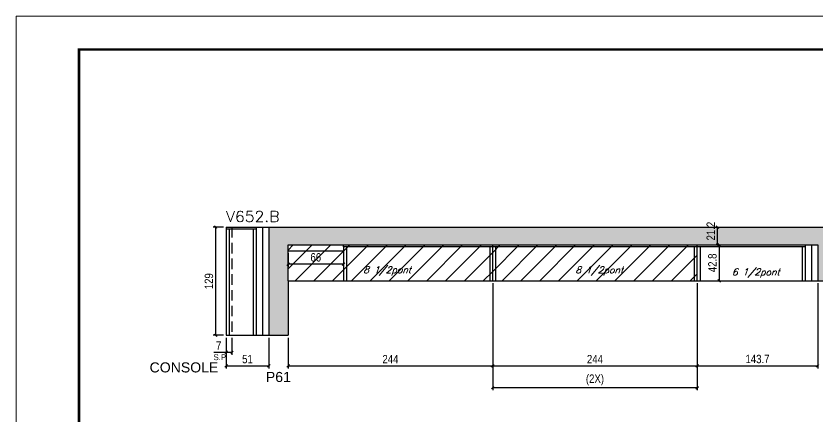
# Model space of a CAD drawing. Extents: x -20960 to -5926, y -2106 to 21915.
# Drawn here: x -9037 to -8080, y 7654 to 8132 of the extents above; entities that cross this region are included whole.
import ezdxf

# ---------------------------------------------------------------- set-up
doc = ezdxf.new("R2010")
doc.units = 0
doc.linetypes.add('DASHED', pattern=[0.75, 0.5, -0.25])
doc.linetypes.add('HIDDEN', pattern=[0.375, 0.25, -0.125])
for name, color, linetype in [('5', 5, 'Continuous'), ('COTA', 241, 'Continuous'), ('Painéis', 200, 'Continuous'), ('SARR_2.2x7', 40, 'Continuous'), ('SARR_3.5x7', 81, 'Continuous'), ('texto', 7, 'Continuous')]:
    doc.layers.add(name, color=color, linetype=linetype)
for name, color, linetype, lineweight in [('Folhas', 255, 'Continuous', 9), ('Hachura', 251, 'Continuous', 9), ('SARRAFO DE PRESSAO', 251, 'DASHED', 9), ('Texto Seção', 7, 'Continuous', 15)]:
    doc.layers.add(name, color=color, linetype=linetype, lineweight=lineweight)
doc.styles.add('COTA TECNICA', font='techl___.ttf', dxfattribs={"height": 10})
doc.styles.add('REGUA-120', font='ROMANS.shx', dxfattribs={"height": 15})
doc.styles.add('Romans', font='romans.shx')
doc.styles.add('ROMAS860', font='ROMAS860.SHX')
doc.styles.get("Standard").update_dxf_attribs({"font": 'arial.ttf'})
doc.dimstyles.new('PAINEL', dxfattribs={"dimtxt": 10, "dimasz": 3, "dimexe": 3, "dimexo": 3, "dimgap": 3, "dimtad": 1, "dimdec": 1, "dimzin": 12, "dimdsep": 46, "dimtxsty": 'COTA TECNICA', "dimblk1": 'OBLIQUE', "dimblk2": 'OBLIQUE', "dimsah": 1, "dimcen": 0.9, "dimclrd": 4, "dimclre": 4, "dimclrt": 240, "dimadec": 1, "dimazin": 3, "dimtfac": 1, "dimtdec": 1, "dimtmove": 0, "dimatfit": 3, "dimfxl": 1, "dimtolj": 1, "dimtzin": 12, "dimarcsym": 0})
pattern_1 = [(45, (-151002.773, -24204.592), (-11.2253202, 11.2253202), [])]

# ---------------------------------------------------------------- blocks, each defined once
blk = doc.blocks.new('9999999999')
at = {"layer": 'Folhas'}
blk.add_lwpolyline([(98138.98, 34190.21), (99623.98, 34190.21), (99623.98, 35240.21), (98138.98, 35240.21)], close=True, dxfattribs=at)
at = {"layer": 'Folhas', "color": 30, "const_width": 3}
blk.add_lwpolyline([(98213.98, 34230.21), (99583.98, 34230.21), (99583.98, 35200.21), (98213.98, 35200.21)], close=True, dxfattribs=at)
blk = doc.blocks.new('_Oblique')
at = {"color": 0, "linetype": 'ByBlock', "lineweight": -2}
blk.add_line((-0.5, -0.5), (0.5, 0.5), dxfattribs=at)
blk = doc.blocks.new('*D1858')
at = {"layer": 'COTA', "color": 4, "lineweight": -2, "ltscale": 25, "transparency": 16777216}
for p, q in [((-8786.44, 7748.42), (-8786.44, 7727.96)), ((-8779.44, 7748.42), (-8779.44, 7727.96)), ((-8786.44, 7730.96), (-8801.17, 7730.96)), ((-8779.44, 7730.96), (-8786.44, 7730.96))]:
    blk.add_line(p, q, dxfattribs=at)
at = {"layer": 'Defpoints', "color": 0, "ltscale": 25, "transparency": 16777216}
for p in [(-8786.44, 7751.42), (-8779.44, 7751.42), (-8786.44, 7730.96)]:
    blk.add_point(p, dxfattribs=at)
at = {"layer": 'COTA', "color": 4, "lineweight": -2, "ltscale": 25, "transparency": 16777216, "xscale": 3, "yscale": 3, "zscale": 3, "rotation": 180}
blk.add_blockref('_Oblique', (-8786.44, 7730.96), dxfattribs=at)
at = {"layer": 'COTA', "color": 4, "lineweight": -2, "ltscale": 25, "transparency": 16777216, "xscale": 3, "yscale": 3, "zscale": 3}
blk.add_blockref('_Oblique', (-8779.44, 7730.96), dxfattribs=at)
at = {"layer": 'COTA', "color": 240, "ltscale": 25, "transparency": 16777216, "insert": (-8795.3, 7739.03), "char_height": 10, "attachment_point": 5, "style": 'COTA TECNICA'}
blk.add_mtext('\\A1;7', dxfattribs=at)
blk = doc.blocks.new('*D1859')
at = {"layer": 'COTA', "color": 4, "lineweight": -2, "ltscale": 25, "transparency": 16777216}
for p, q in [((-8468.44, 7813.42), (-8468.44, 7711.82)), ((-8224.44, 7813.42), (-8224.44, 7711.82)), ((-8468.44, 7714.82), (-8224.44, 7714.82))]:
    blk.add_line(p, q, dxfattribs=at)
at = {"layer": 'Defpoints', "color": 0, "ltscale": 25, "transparency": 16777216}
for p in [(-8468.44, 7816.42), (-8224.44, 7816.42), (-8224.44, 7714.82)]:
    blk.add_point(p, dxfattribs=at)
at = {"layer": 'COTA', "color": 4, "lineweight": -2, "ltscale": 25, "transparency": 16777216, "xscale": 3, "yscale": 3, "zscale": 3, "rotation": 180}
blk.add_blockref('_Oblique', (-8468.44, 7714.82), dxfattribs=at)
at = {"layer": 'COTA', "color": 4, "lineweight": -2, "ltscale": 25, "transparency": 16777216, "xscale": 3, "yscale": 3, "zscale": 3}
blk.add_blockref('_Oblique', (-8224.44, 7714.82), dxfattribs=at)
at = {"layer": 'COTA', "color": 240, "ltscale": 25, "transparency": 16777216, "insert": (-8346.44, 7722.89), "char_height": 10, "attachment_point": 5, "style": 'COTA TECNICA'}
blk.add_mtext('\\A1;244', dxfattribs=at)
blk = doc.blocks.new('*D1860')
at = {"layer": 'COTA', "color": 4, "lineweight": -2, "ltscale": 25, "transparency": 16777216}
for p, q in [((-8468.44, 7813.42), (-8468.44, 7685.87)), ((-8224.44, 7813.42), (-8224.44, 7685.87)), ((-8468.44, 7688.87), (-8224.44, 7688.87))]:
    blk.add_line(p, q, dxfattribs=at)
at = {"layer": 'Defpoints', "color": 0, "ltscale": 25, "transparency": 16777216}
for p in [(-8468.44, 7816.42), (-8224.44, 7816.42), (-8224.44, 7688.87)]:
    blk.add_point(p, dxfattribs=at)
at = {"layer": 'COTA', "color": 4, "lineweight": -2, "ltscale": 25, "transparency": 16777216, "xscale": 3, "yscale": 3, "zscale": 3, "rotation": 180}
blk.add_blockref('_Oblique', (-8468.44, 7688.87), dxfattribs=at)
at = {"layer": 'COTA', "color": 4, "lineweight": -2, "ltscale": 25, "transparency": 16777216, "xscale": 3, "yscale": 3, "zscale": 3}
blk.add_blockref('_Oblique', (-8224.44, 7688.87), dxfattribs=at)
at = {"layer": 'COTA', "color": 240, "ltscale": 25, "transparency": 16777216, "insert": (-8346.44, 7698.09), "char_height": 10, "attachment_point": 5, "style": 'COTA TECNICA'}
blk.add_mtext('\\A1;(2X)', dxfattribs=at)
blk = doc.blocks.new('*D1861')
at = {"layer": 'COTA', "color": 4, "lineweight": -2, "ltscale": 25, "transparency": 16777216}
for p, q in [((-8468.44, 7813.42), (-8468.44, 7711.82)), ((-8712.44, 7748.42), (-8712.44, 7711.82)), ((-8712.44, 7714.82), (-8468.44, 7714.82))]:
    blk.add_line(p, q, dxfattribs=at)
at = {"layer": 'Defpoints', "color": 0, "ltscale": 25, "transparency": 16777216}
for p in [(-8468.44, 7816.42), (-8712.44, 7751.42), (-8468.44, 7714.82)]:
    blk.add_point(p, dxfattribs=at)
at = {"layer": 'COTA', "color": 4, "lineweight": -2, "ltscale": 25, "transparency": 16777216, "xscale": 3, "yscale": 3, "zscale": 3, "rotation": 180}
blk.add_blockref('_Oblique', (-8712.44, 7714.82), dxfattribs=at)
at = {"layer": 'COTA', "color": 4, "lineweight": -2, "ltscale": 25, "transparency": 16777216, "xscale": 3, "yscale": 3, "zscale": 3}
blk.add_blockref('_Oblique', (-8468.44, 7714.82), dxfattribs=at)
at = {"layer": 'COTA', "color": 240, "ltscale": 25, "transparency": 16777216, "insert": (-8590.44, 7722.89), "char_height": 10, "attachment_point": 5, "style": 'COTA TECNICA'}
blk.add_mtext('\\A1;244', dxfattribs=at)
blk = doc.blocks.new('*D1862')
at = {"layer": 'COTA', "color": 4, "lineweight": -2, "ltscale": 25, "transparency": 16777216}
for p, q in [((-8224.44, 7813.42), (-8224.44, 7711.82)), ((-8080.71, 7813.42), (-8080.71, 7711.82)), ((-8224.44, 7714.82), (-8080.71, 7714.82))]:
    blk.add_line(p, q, dxfattribs=at)
at = {"layer": 'Defpoints', "color": 0, "ltscale": 25, "transparency": 16777216}
for p in [(-8224.44, 7816.42), (-8080.71, 7816.42), (-8080.71, 7714.82)]:
    blk.add_point(p, dxfattribs=at)
at = {"layer": 'COTA', "color": 4, "lineweight": -2, "ltscale": 25, "transparency": 16777216, "xscale": 3, "yscale": 3, "zscale": 3, "rotation": 180}
blk.add_blockref('_Oblique', (-8224.44, 7714.82), dxfattribs=at)
at = {"layer": 'COTA', "color": 4, "lineweight": -2, "ltscale": 25, "transparency": 16777216, "xscale": 3, "yscale": 3, "zscale": 3}
blk.add_blockref('_Oblique', (-8080.71, 7714.82), dxfattribs=at)
at = {"layer": 'COTA', "color": 240, "ltscale": 25, "transparency": 16777216, "insert": (-8152.57, 7723.04), "char_height": 10, "attachment_point": 5, "style": 'COTA TECNICA'}
blk.add_mtext('\\A1;143.7', dxfattribs=at)
blk = doc.blocks.new('*D1869')
at = {"layer": 'COTA', "color": 4, "lineweight": -2, "ltscale": 25, "transparency": 16777216}
for p, q in [((-8786.44, 7748.42), (-8786.44, 7711.82)), ((-8735.44, 7748.42), (-8735.44, 7711.82)), ((-8786.44, 7714.82), (-8735.44, 7714.82))]:
    blk.add_line(p, q, dxfattribs=at)
at = {"layer": 'Defpoints', "color": 0, "ltscale": 25, "transparency": 16777216}
for p in [(-8786.44, 7751.42), (-8735.44, 7751.42), (-8735.44, 7714.82)]:
    blk.add_point(p, dxfattribs=at)
at = {"layer": 'COTA', "color": 4, "lineweight": -2, "ltscale": 25, "transparency": 16777216, "xscale": 3, "yscale": 3, "zscale": 3, "rotation": 180}
blk.add_blockref('_Oblique', (-8786.44, 7714.82), dxfattribs=at)
at = {"layer": 'COTA', "color": 4, "lineweight": -2, "ltscale": 25, "transparency": 16777216, "xscale": 3, "yscale": 3, "zscale": 3}
blk.add_blockref('_Oblique', (-8735.44, 7714.82), dxfattribs=at)
at = {"layer": 'COTA', "color": 240, "ltscale": 25, "transparency": 16777216, "insert": (-8760.94, 7722.93), "char_height": 10, "attachment_point": 5, "style": 'COTA TECNICA'}
blk.add_mtext('\\A1;51', dxfattribs=at)
blk = doc.blocks.new('*D1870')
at = {"layer": 'COTA', "color": 4, "lineweight": -2, "ltscale": 25, "transparency": 16777216}
for p, q in [((-8789.44, 7880.42), (-8801.83, 7880.42)), ((-8798.83, 7751.42), (-8798.83, 7880.42)), ((-8789.44, 7751.42), (-8801.83, 7751.42))]:
    blk.add_line(p, q, dxfattribs=at)
at = {"layer": 'Defpoints', "color": 0, "ltscale": 25, "transparency": 16777216}
for p in [(-8798.83, 7880.42), (-8786.44, 7880.42), (-8786.44, 7751.42)]:
    blk.add_point(p, dxfattribs=at)
at = {"layer": 'COTA', "color": 4, "lineweight": -2, "ltscale": 25, "transparency": 16777216, "xscale": 3, "yscale": 3, "zscale": 3}
for p, rotation in [((-8798.83, 7880.42), 90), ((-8798.83, 7751.42), 270)]:
    blk.add_blockref('_Oblique', p, dxfattribs=dict(at, rotation=rotation))
at = {"layer": 'COTA', "color": 240, "ltscale": 25, "transparency": 16777216, "insert": (-8806.91, 7815.92), "char_height": 10, "attachment_point": 5, "rotation": 90, "style": 'COTA TECNICA'}
blk.add_mtext('\\A1;129', dxfattribs=at)
blk = doc.blocks.new('*D1871')
at = {"layer": 'COTA', "color": 4, "lineweight": -2, "ltscale": 25, "transparency": 16777216}
for p, q in [((-8221.44, 7859.22), (-8195.2, 7859.22)), ((-8198.2, 7859.22), (-8198.2, 7816.42)), ((-8221.44, 7816.42), (-8195.2, 7816.42))]:
    blk.add_line(p, q, dxfattribs=at)
at = {"layer": 'Defpoints', "color": 0, "ltscale": 25, "transparency": 16777216}
for p in [(-8224.44, 7859.22), (-8224.44, 7816.42), (-8198.2, 7816.42)]:
    blk.add_point(p, dxfattribs=at)
at = {"layer": 'COTA', "color": 4, "lineweight": -2, "ltscale": 25, "transparency": 16777216, "xscale": 3, "yscale": 3, "zscale": 3}
for p, rotation in [((-8198.2, 7859.22), 90), ((-8198.2, 7816.42), 270)]:
    blk.add_blockref('_Oblique', p, dxfattribs=dict(at, rotation=rotation))
at = {"layer": 'COTA', "color": 240, "ltscale": 25, "transparency": 16777216, "insert": (-8206.29, 7837.82), "char_height": 10, "attachment_point": 5, "rotation": 90, "style": 'COTA TECNICA'}
blk.add_mtext('\\A1;42.8', dxfattribs=at)
blk = doc.blocks.new('*D1841')
at = {"layer": 'COTA', "color": 4, "lineweight": -2, "ltscale": 25, "transparency": 16777216}
for p, q in [((-8200.22, 7859.22), (-8200.22, 7880.42)), ((-8197.22, 7880.42), (-8197.22, 7880.42)), ((-8210.48, 7859.22), (-8197.22, 7859.22))]:
    blk.add_line(p, q, dxfattribs=at)
at = {"layer": 'Defpoints', "color": 0, "ltscale": 25, "transparency": 16777216}
for p in [(-8200.22, 7880.42), (-8200.22, 7880.42), (-8213.48, 7859.22)]:
    blk.add_point(p, dxfattribs=at)
at = {"layer": 'COTA', "color": 4, "lineweight": -2, "ltscale": 25, "transparency": 16777216, "xscale": 3, "yscale": 3, "zscale": 3}
for p, rotation in [((-8200.22, 7880.42), 90), ((-8200.22, 7859.22), 270)]:
    blk.add_blockref('_Oblique', p, dxfattribs=dict(at, rotation=rotation))
at = {"layer": 'COTA', "color": 240, "ltscale": 25, "transparency": 16777216, "insert": (-8208.28, 7875.72), "char_height": 10, "attachment_point": 5, "rotation": 90, "style": 'COTA TECNICA'}
blk.add_mtext('\\A1;21.2', dxfattribs=at)
blk = doc.blocks.new('*D1874')
at = {"layer": 'COTA', "color": 4, "lineweight": -2, "ltscale": 25, "transparency": 16777216}
for p, q in [((-8712.44, 7849.22), (-8712.44, 7833.28)), ((-8646.44, 7849.22), (-8646.44, 7833.28)), ((-8646.44, 7836.28), (-8712.44, 7836.28))]:
    blk.add_line(p, q, dxfattribs=at)
at = {"layer": 'Defpoints', "color": 0, "ltscale": 25, "transparency": 16777216}
for p in [(-8712.44, 7852.22), (-8646.44, 7852.22), (-8712.44, 7836.28)]:
    blk.add_point(p, dxfattribs=at)
at = {"layer": 'COTA', "color": 4, "lineweight": -2, "ltscale": 25, "transparency": 16777216, "xscale": 3, "yscale": 3, "zscale": 3, "rotation": 180}
blk.add_blockref('_Oblique', (-8712.44, 7836.28), dxfattribs=at)
at = {"layer": 'COTA', "color": 4, "lineweight": -2, "ltscale": 25, "transparency": 16777216, "xscale": 3, "yscale": 3, "zscale": 3}
blk.add_blockref('_Oblique', (-8646.44, 7836.28), dxfattribs=at)
at = {"layer": 'COTA', "color": 240, "ltscale": 25, "transparency": 16777216, "insert": (-8679.44, 7844.38), "char_height": 10, "attachment_point": 5, "style": 'COTA TECNICA'}
blk.add_mtext('\\A1;66', dxfattribs=at)

msp = doc.modelspace()

# ---------------------------------------------------------------- hatches: boundary and pattern name
at = {"layer": 'COTA', "linetype": 'ByBlock'}
h = msp.add_hatch(dxfattribs=at)
h.set_pattern_fill('AR-CONC', color=256, scale=0.03)
h.set_pattern_definition([(50, (-151002.773, -24204.5924), (5.46554007, -0.47817257), [0.5715, -6.2865]), (355, (-151002.773, -24204.5924), (-1.05730264, 5.73170536), [0.4572, -5.02921753]), (100.4514447, (-151002.3174, -24204.632), (4.40823741, 5.25353256), [0.48570026, -5.34270734]), (46.1842, (-151002.773, -24203.0684), (8.13237123, -1.26126984), [0.85725, -9.42975]), (96.6355576, (-151002.095, -24203.1735), (7.12212402, 7.42278374), [0.7285507, -8.01406824]), (351.184151, (-151002.773, -24203.068), (7.122124, 7.42278374), [0.685799, -7.54379196]), (21, (-151002.011, -24203.4494), (4.54843174, -3.06795595), [0.5715, -6.2865]), (326, (-151002.011, -24203.4494), (1.85406085, 5.52563898), [0.4572, -5.0292]), (71.451445, (-151001.632, -24203.705), (6.40249258, 2.45768307), [0.48570026, -5.34269813]), (37.5, (-151002.7729, -24204.5924), (0.092658098, 2.536651166), [0, -4.96824, 0, -5.1054, 0, -5.04825]), (7.5, (-151002.773, -24204.5924), (2.004589875, 3.005417245), [0, -2.91084, 0, -4.85394, 0, -1.92405]), (327.5, (-151004.4721, -24204.5924), (4.067717855, -0.17186232), [0, -1.905, 0, -5.9436, 0, -7.8867]), (317.5, (-151005.234, -24204.5924), (4.44387544, 0.76279473), [0, -2.4765, 0, -3.94716, 0, -5.6007])])
h.paths.add_polyline_path([(-8712.44, 7859.22), (-8080.71, 7859.22), (-8080.71, 7816.42), (-8048.46, 7816.42), (-8048.46, 7859.22), (-7972.74, 7859.22), (-7972.74, 7880.42), (-8735.44, 7880.42), (-8735.44, 7816.42), (-8735.44, 7751.42), (-8712.44, 7751.42), (-8712.44, 7816.42)])
at = {"layer": 'Hachura', "ltscale": 25}
h = msp.add_hatch(dxfattribs=at)
h.set_pattern_fill('ANSI31', color=256, scale=5)
h.set_pattern_definition(pattern_1)
h.paths.add_polyline_path([(-8468.44, 7859.22), (-8712.44, 7859.22), (-8712.44, 7816.42), (-8468.44, 7816.42)])
h = msp.add_hatch(dxfattribs=at)
h.set_pattern_fill('ANSI31', color=256, scale=5)
h.set_pattern_definition(pattern_1)
h.paths.add_polyline_path([(-8224.44, 7816.42), (-8224.44, 7859.22), (-8468.44, 7859.22), (-8468.44, 7816.42)])

# ---------------------------------------------------------------- linework, layer by layer
at = {"layer": 'COTA', "linetype": 'ByBlock'}
for p, q in [((-8735.44, 7880.42), (-7972.74, 7880.42)), ((-8735.44, 7816.42), (-8735.44, 7751.42)), ((-8712.44, 7816.42), (-8712.44, 7751.42)), ((-8080.71, 7816.42), (-8048.46, 7816.42)), ((-8735.44, 7751.42), (-8712.44, 7751.42))]:
    msp.add_line(p, q, dxfattribs=at)
at = {"layer": 'Painéis', "linetype": 'ByBlock'}
for p, q in [((-8786.44, 7880.42), (-8735.44, 7880.42)), ((-8786.44, 7880.42), (-8786.44, 7751.42)), ((-8735.44, 7880.42), (-8735.44, 7751.42)), ((-8712.44, 7859.22), (-8080.71, 7859.22)), ((-8712.44, 7816.42), (-8712.44, 7859.22)), ((-8468.44, 7816.42), (-8468.44, 7859.22)), ((-8224.44, 7816.42), (-8224.44, 7859.22)), ((-8080.71, 7859.22), (-8080.71, 7816.42)), ((-8712.44, 7816.42), (-8080.71, 7816.42)), ((-8786.44, 7751.42), (-8735.44, 7751.42))]:
    msp.add_line(p, q, dxfattribs=at)
at = {"layer": 'SARR_2.2x7', "linetype": 'Continuous'}
for p, q in [((-8750.44, 7878.22), (-8786.44, 7878.22)), ((-8742.44, 7751.42), (-8742.44, 7880.42)), ((-8646.44, 7857.02), (-8646.44, 7859.22)), ((-8468.44, 7857.02), (-8646.44, 7857.02)), ((-8224.44, 7857.02), (-8468.44, 7857.02)), ((-8095.71, 7857.02), (-8224.44, 7857.02)), ((-8087.71, 7816.42), (-8087.71, 7859.22)), ((-8712.44, 7852.22), (-8646.44, 7852.22))]:
    msp.add_line(p, q, dxfattribs=at)
at = {"layer": 'SARR_2.2x7', "linetype": 'HIDDEN', "ltscale": 50}
msp.add_line((-8779.44, 7880.42), (-8779.44, 7751.42), dxfattribs=at)
at = {"layer": 'SARR_3.5x7'}
for p, q in [((-8782.94, 7878.22), (-8782.94, 7751.42)), ((-8753.94, 7878.22), (-8753.94, 7751.42)), ((-8750.44, 7880.42), (-8750.44, 7751.42)), ((-8646.44, 7857.02), (-8646.44, 7816.42)), ((-8642.94, 7857.02), (-8642.94, 7816.42)), ((-8471.89, 7857.02), (-8471.89, 7816.42)), ((-8464.94, 7857.02), (-8464.94, 7816.42)), ((-8227.89, 7857.02), (-8227.89, 7816.42)), ((-8220.94, 7857.02), (-8220.94, 7816.42)), ((-8099.21, 7857.02), (-8099.21, 7816.42)), ((-8095.71, 7859.22), (-8095.71, 7816.42))]:
    msp.add_line(p, q, dxfattribs=at)

# ---------------------------------------------------------------- block references
at = {"layer": 'SARRAFO DE PRESSAO', "color": 6, "linetype": 'ByBlock'}
msp.add_blockref('9999999999', (-107175.98, -27107.72), dxfattribs=at)

# ---------------------------------------------------------------- texts
at = {"layer": '5', "linetype": 'Continuous'}
for s, p in [('CONSOLE', (-8877.65, 7707.04)), ('P61', (-8738.97, 7695.62))]:
    msp.add_text(s, height=12, rotation=0.00004, dxfattribs=at).set_placement(p)
at = {"layer": 'texto', "color": 2, "char_height": 8, "attachment_point": 5, "style": 'Romans'}
for s, insert in [('{\\Q19;\\C256;8 1/2pont}', (-8594.21, 7828.26)), ('{\\Q19;\\C256;8 1/2pont}', (-8341.25, 7828.04)), ('{\\Q19;\\C256;6 1/2pont}', (-8154.51, 7825.62))]:
    msp.add_mtext(s, dxfattribs=dict(at, insert=insert))
at = {"layer": 'texto', "color": 4, "insert": (-8793.96, 7725.15), "char_height": 7, "attachment_point": 5, "style": 'ROMAS860'}
msp.add_mtext('S.P', dxfattribs=at)
at = {"layer": 'Texto Seção', "style": 'REGUA-120', "width": 1.05}
msp.add_text('V652.B', height=13, dxfattribs=at).set_placement((-8786.44, 7886.61))

# ---------------------------------------------------------------- dimensions: what is measured, and where the dimension line sits
at = {"layer": 'COTA', "ltscale": 25}
dim = msp.add_linear_dim(base=(-8200.22, 7880.42), p1=(-8213.48, 7859.22), p2=(-8200.22, 7880.42), angle=90, dimstyle='PAINEL', override={"dimtmove": 1}, dxfattribs=at)
dim.commit()
dim.dimension.update_dxf_attribs({"geometry": '*D1841', "text_midpoint": (-8200.22, 7875.72), "dimtype": 160})
for base, p1, p2, picture, middle in [((-8798.83, 7880.42), (-8786.44, 7751.42), (-8786.44, 7880.42), '*D1870', (-8806.91, 7815.92)), ((-8198.2, 7816.42), (-8224.44, 7859.22), (-8224.44, 7816.42), '*D1871', (-8206.29, 7837.82))]:
    dim = msp.add_linear_dim(base=base, p1=p1, p2=p2, angle=90, dimstyle='PAINEL', dxfattribs=at)
    dim.commit()
    dim.dimension.update_dxf_attribs({"geometry": picture, "text_midpoint": middle})
for base, p1, p2, picture, middle in [((-8712.44, 7836.28), (-8646.44, 7852.22), (-8712.44, 7852.22), '*D1874', (-8679.44, 7844.38)), ((-8468.44, 7714.82), (-8712.44, 7751.42), (-8468.44, 7816.42), '*D1861', (-8590.44, 7722.89)), ((-8224.44, 7714.82), (-8468.44, 7816.42), (-8224.44, 7816.42), '*D1859', (-8346.44, 7722.89)), ((-8080.71, 7714.82), (-8224.44, 7816.42), (-8080.71, 7816.42), '*D1862', (-8152.57, 7723.04)), ((-8786.44, 7730.96), (-8779.44, 7751.42), (-8786.44, 7751.42), '*D1858', (-8795.3, 7739.03)), ((-8735.44, 7714.82), (-8786.44, 7751.42), (-8735.44, 7751.42), '*D1869', (-8760.94, 7722.93))]:
    dim = msp.add_linear_dim(base=base, p1=p1, p2=p2, dimstyle='PAINEL', dxfattribs=at)
    dim.commit()
    dim.dimension.update_dxf_attribs({"geometry": picture, "text_midpoint": middle})
dim = msp.add_linear_dim(base=(-8224.44, 7688.87), p1=(-8468.44, 7816.42), p2=(-8224.44, 7816.42), text='(2X)', dimstyle='PAINEL', dxfattribs=at)
dim.commit()
dim.dimension.update_dxf_attribs({"geometry": '*D1860', "text_midpoint": (-8346.44, 7698.09)})

doc.saveas('drawing.dxf')
